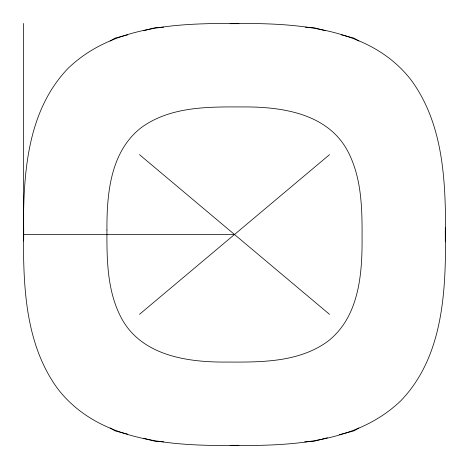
<?xml version="1.0" encoding="UTF-8"?>
<svg xmlns="http://www.w3.org/2000/svg" width="469" height="469" viewBox="0 0 469 469"><rect width="100%" height="100%" fill="white"/><g stroke="black" fill="none" stroke-linecap="round" stroke-linejoin="round"><path stroke-width="0.7" d="M23.485 234.5C23.216 176.801 25.906 112.243 68.216 68.21C114.348 24.06 181.954 23.128 242.027 23.479C302.059 23.403 371.847 28.914 411.407 80.392C444.401 125.798 445.755 184.106 445.527 238.082C445.702 294.626 442.249 357.741 400.819 400.766C354.675 444.917 287.063 445.861 226.978 445.521C166.946 445.597 97.165 440.086 57.605 388.608C25.338 344.269 23.298 287.315 23.485 234.5L234.506 234.5M23.544 23.45L23.679 241.013M23.684 238.141L23.679 227.987M445.31 241.734L445.31 227.266M23.491 234.5L23.684 230.859M445.321 238.141L445.321 230.859M139.486 314.347L329.525 154.653M110.109 41.038L115.122 38.095L127.668 34.835M358.896 427.963L353.89 430.905L339.245 434.71M143.707 30.673L155.556 27.595L163.599 27.173M327.391 437.788L313.45 441.405L304.68 441.868M230.115 23.679L238.891 23.679M238.891 445.321L230.115 445.321M305.407 27.173L313.45 27.595L325.304 30.673M163.599 441.827L155.556 441.405L143.707 438.327M341.338 34.835L353.89 38.095L358.896 41.038M127.668 434.165L115.122 430.905L110.109 427.963M139.486 154.653L329.525 314.347M106.938 229.951C106.797 260.307 107.09 292.222 122.169 319.495C142.898 356.247 188.796 362.437 227.148 362.056C261.432 362.209 298.7 362.431 327.679 341.426C358.644 317.454 362.25 275.362 362.068 239.049C362.209 208.699 361.916 176.772 346.837 149.505C326.107 112.753 280.21 106.563 241.857 106.944C207.579 106.785 170.317 106.557 141.345 127.562C110.379 151.534 106.768 193.633 106.938 229.951"/></g></svg>
